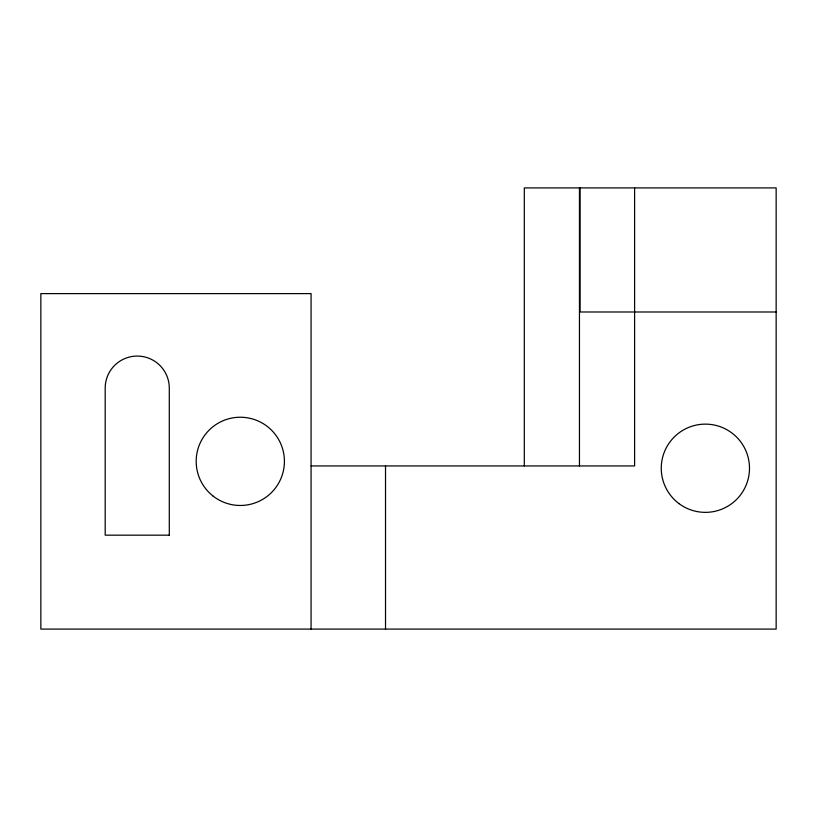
<?xml version="1.0" encoding="UTF-8"?>
<svg xmlns="http://www.w3.org/2000/svg" width="817" height="817" viewBox="0 0 817 817"><rect width="100%" height="100%" fill="white"/><g stroke="black" fill="none" stroke-linecap="round" stroke-linejoin="round"><path stroke-width="1.23" d="M776.15 311.992L580.06 311.992L580.06 187.91M311.073 465.945L634.605 465.945L634.605 187.91M579.457 187.91L579.457 465.945M524.31 465.945L524.31 187.91L776.15 187.91L776.15 629.09L40.85 629.09L40.85 293.609L311.073 293.609L311.073 629.09M385.522 465.945L385.522 629.09M169.293 535.176L105.189 535.176L105.189 388.116A32.057 32.057 0 0 1 137.246 356.069A32.057 32.057 0 0 1 169.293 388.116L169.293 535.176M679.07 503.66A44.118 44.118 0 0 0 749.199 473.319A44.118 44.118 0 0 0 687.863 427.751A44.118 44.118 0 0 0 679.07 503.66M212.9 495.929A44.118 44.118 0 0 0 283.948 467.784A44.118 44.118 0 0 0 224.052 420.336A44.118 44.118 0 0 0 212.9 495.929"/></g></svg>
